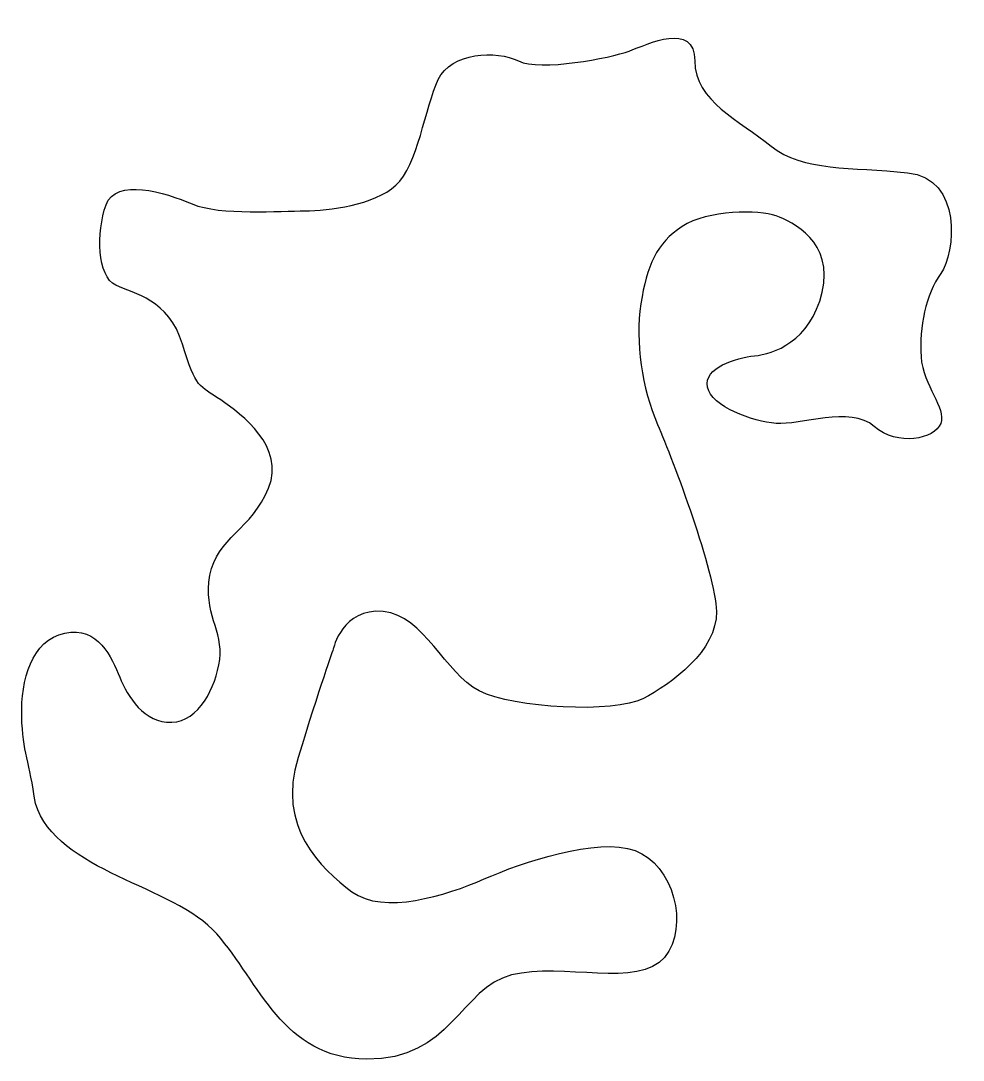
# Model space of a CAD drawing. Extents: x 56 to 169, y 91 to 215.
import ezdxf

# ---------------------------------------------------------------- set-up
doc = ezdxf.new("R2010")
doc.units = 0
doc.layers.add('LAYER_1', color=160, linetype='Continuous')

msp = doc.modelspace()

# ---------------------------------------------------------------- linework, layer by layer
at = {"layer": 'LAYER_1', "color": 7}
msp.add_open_spline([(58.09, 121.43), (60.63, 113.2), (74.67, 111.67), (79.85, 105.79), (85.02, 99.91), (87.72, 90.86), (97.84, 90.74), (107.95, 90.62), (109.13, 99.33), (115.24, 100.86), (121.36, 102.38), (130.53, 99.21), (133.59, 102.97), (136.64, 106.73), (134.64, 114.14), (130.06, 115.79), (125.47, 117.44), (116.53, 114.38), (111.95, 112.38), (107.36, 110.38), (99.84, 108.03), (96.07, 110.85), (92.31, 113.67), (87.02, 118.61), (89.61, 126.96), (92.19, 135.31), (93.84, 140.01), (93.84, 140.01), (93.84, 140.01), (94.9, 144.95), (99.84, 144.48), (104.77, 144.01), (107.24, 137.07), (111.36, 134.96), (115.48, 132.84), (127.59, 132.25), (131, 134.02), (134.41, 135.78), (139.94, 139.78), (139.82, 144.48), (139.7, 149.19), (134.64, 162.59), (132.76, 166.94), (130.88, 171.29), (130.06, 176.82), (130.76, 181.41), (131.47, 185.99), (132.64, 188.7), (135.7, 190.7), (138.76, 192.7), (144.99, 192.7), (146.99, 191.99), (148.99, 191.28), (153.93, 188.81), (152.52, 182.82), (151.11, 176.82), (146.64, 175.41), (144.4, 175.17), (142.17, 174.94), (138.29, 173.76), (138.76, 171.41), (139.23, 169.06), (144.17, 167.3), (146.99, 167.06), (149.81, 166.82), (155.93, 169.18), (158.75, 166.71), (161.57, 164.24), (166.04, 165.18), (166.75, 167.06), (167.45, 168.94), (164.63, 171.53), (164.39, 175.06), (164.16, 178.58), (164.98, 182.58), (166.75, 185.05), (168.51, 187.52), (169.45, 196.46), (162.75, 197.16), (156.05, 197.87), (150.17, 197.28), (146.4, 200.34), (142.64, 203.4), (137.23, 205.75), (137.23, 210.57), (137.23, 215.39), (131.59, 212.57), (129.35, 211.75), (127.12, 210.92), (118.65, 209.28), (116.06, 210.57), (113.48, 211.86), (107.95, 211.63), (106.42, 208.34), (104.89, 205.04), (103.95, 197.99), (101.36, 195.64), (98.78, 193.28), (93.25, 192.58), (90.43, 192.58), (87.61, 192.58), (80.2, 191.99), (76.91, 193.4), (73.61, 194.81), (67.73, 196.58), (66.56, 193.28), (65.38, 189.99), (65.5, 184.7), (67.73, 183.64), (69.97, 182.58), (74.08, 181.99), (75.73, 176.59), (77.38, 171.18), (77.73, 171.65), (80.32, 169.88), (82.9, 168.12), (88.08, 164.24), (86.08, 159.3), (84.08, 154.36), (79.85, 153.3), (79.02, 148.83), (78.2, 144.36), (80.67, 142.13), (80.2, 138.72), (79.73, 135.31), (77.73, 131.31), (74.44, 131.19), (71.14, 131.08), (69.14, 134.25), (68.2, 136.6), (67.26, 138.96), (65.62, 142.72), (61.62, 141.9), (57.62, 141.07), (56.33, 136.25), (56.44, 131.9), (56.56, 127.55), (57.36, 126.49), (58.09, 121.43)], degree=3, knots=[0, 0, 0, 0, 1, 1, 1, 2, 2, 2, 3, 3, 3, 4, 4, 4, 5, 5, 5, 6, 6, 6, 7, 7, 7, 8, 8, 8, 9, 9, 9, 10, 10, 10, 11, 11, 11, 12, 12, 12, 13, 13, 13, 14, 14, 14, 15, 15, 15, 16, 16, 16, 17, 17, 17, 18, 18, 18, 19, 19, 19, 20, 20, 20, 21, 21, 21, 22, 22, 22, 23, 23, 23, 24, 24, 24, 25, 25, 25, 26, 26, 26, 27, 27, 27, 28, 28, 28, 29, 29, 29, 30, 30, 30, 31, 31, 31, 32, 32, 32, 33, 33, 33, 34, 34, 34, 35, 35, 35, 36, 36, 36, 37, 37, 37, 38, 38, 38, 39, 39, 39, 40, 40, 40, 41, 41, 41, 42, 42, 42, 43, 43, 43, 44, 44, 44, 45, 45, 45, 46, 46, 46, 46], dxfattribs=at)

doc.saveas('drawing.dxf')
